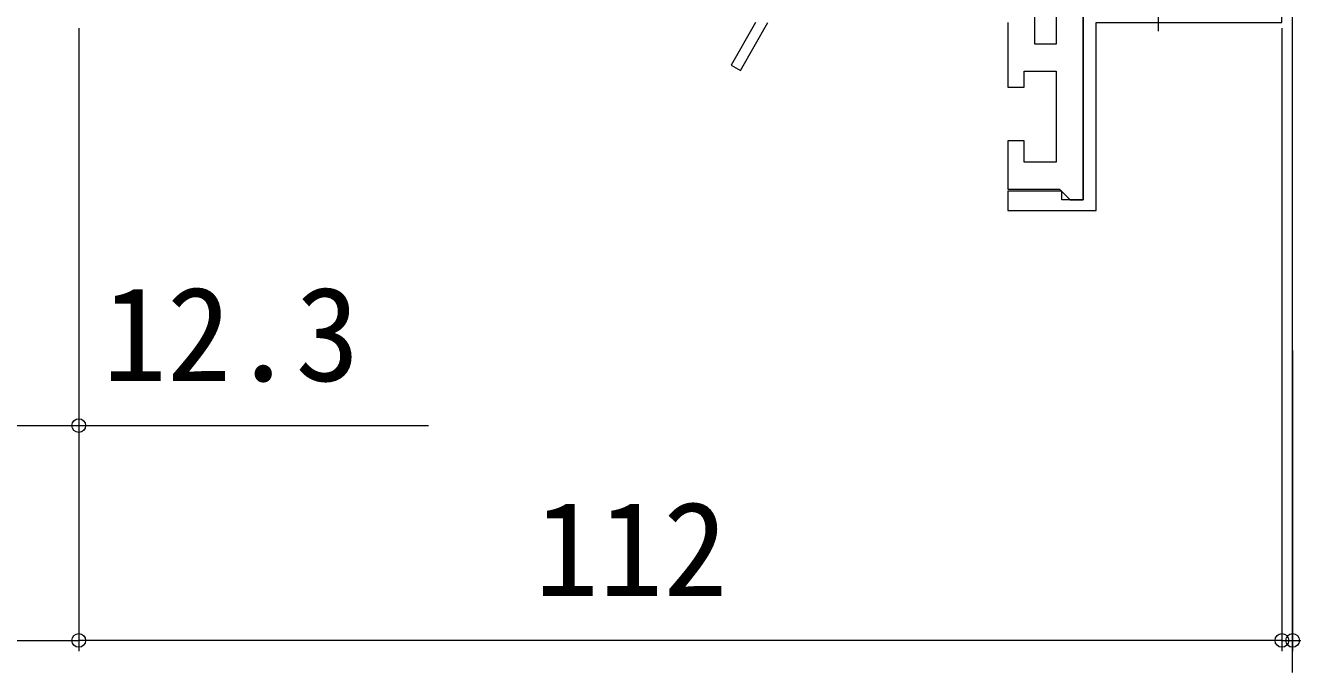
# Model space of a CAD drawing. Units: millimetres, scale not verified. Extents: x -525 to 525, y -785 to 780.
# Drawn here: x -340.5 to -222.5, y -519.8 to -459.5 of the extents above; entities that cross this region are included whole.
import ezdxf
from ezdxf.enums import TextEntityAlignment as Align

# ---------------------------------------------------------------- set-up
doc = ezdxf.new("R2010")
doc.units = ezdxf.units.MM
doc.header["$LTSCALE"] = 4
for name, color, linetype, lineweight in [('0-2_YKK_11', 30, 'Continuous', 18), ('0-3_YKK_12', 1, 'Continuous', 18), ('0-5_YKK_D', 6, 'Continuous', 18)]:
    doc.layers.add(name, color=color, linetype=linetype, lineweight=lineweight)
doc.styles.add('ＭＳ ゴシック', font='')
doc.styles.get('ＭＳ ゴシック').set_extended_font_data('MS Gothic')

msp = doc.modelspace()

# ---------------------------------------------------------------- linework, layer by layer
at = {"layer": '0-2_YKK_11', "color": 211}
for points in [[(-271.339, -438.759), (-244.491, -438.759), (-244.491, -461.259), (-246.491, -461.259), (-246.491, -456.759), (-270.991, -456.759), (-270.991, -452.259), (-272.491, -452.259), (-272.491, -439.179)], [(-241.991, -458.059), (-241.991, -475.759), (-243.991, -475.759), (-243.991, -474.959), (-248.991, -474.959), (-248.991, -476.759), (-240.791, -476.759), (-240.791, -459.259), (-223.491, -459.259), (-223.491, -449.259), (-224.591, -449.259), (-224.591, -458.259), (-227.491, -458.259), (-227.491, -454.172), (-228.046, -453.21), (-228.491, -453.329), (-228.491, -458.059), (-239.691, -458.059), (-239.691, -448.327), (-240.14, -448.211), (-241.253, -450.214), (-240.991, -450.659), (-240.691, -450.959), (-240.691, -458.059)]]:
    msp.add_lwpolyline(points, close=True, dxfattribs=at)
for points in [[(-248.991, -459.259), (-248.991, -465.259), (-247.491, -465.259), (-247.491, -463.759), (-244.491, -463.759), (-244.491, -472.259), (-247.491, -472.259), (-247.491, -470.259), (-248.991, -470.259), (-248.991, -474.759), (-244.191, -474.759), (-243.691, -475.259), (-243.191, -475.759), (-241.991, -475.759), (-241.991, -452.759)], [(-272.491, -459.259), (-274.771, -463.209), (-273.905, -463.709), (-271.336, -459.259)]]:
    msp.add_lwpolyline(points, dxfattribs=at)
at = {"layer": '0-3_YKK_12'}
msp.add_line((-222.491, -519.764), (-222.491, -229.283), dxfattribs=at)
at = {"layer": '0-3_YKK_12', "color": 2}
msp.add_line((-234.991, -460.059), (-234.991, -453.759), dxfattribs=at)
at = {"layer": '0-5_YKK_D'}
for p, q in [((-335.491, -459.759), (-335.491, -517.759)), ((-335.491, -459.759), (-335.491, -497.759)), ((-335.491, -459.759), (-335.491, -517.759)), ((-223.491, -459.759), (-223.491, -517.759)), ((-223.491, -459.759), (-223.491, -517.759)), ((-222.491, -489.79), (-222.491, -517.759)), ((-389.991, -516.759), (-335.491, -516.759)), ((-223.491, -516.759), (-335.491, -516.759)), ((-223.491, -516.759), (-226.041, -516.759)), ((-223.491, -516.759), (-222.491, -516.759)), ((-222.491, -516.759), (-210.777, -516.759))]:
    msp.add_line(p, q, dxfattribs=at)
msp.add_lwpolyline([(-347.791, -496.759), (-335.491, -496.759), (-302.941, -496.759)], dxfattribs=at)
for centre in [(-335.491, -496.759), (-335.491, -516.759), (-335.491, -516.759), (-223.491, -516.759), (-223.491, -516.759), (-222.491, -516.759)]:
    msp.add_circle(centre, 0.637, dxfattribs=at)

# ---------------------------------------------------------------- texts
at = {"layer": '0-5_YKK_D', "style": 'ＭＳ ゴシック'}
for s, p in [('12.3', (-333.282, -495.259)), ('112', (-293.059, -515.259))]:
    msp.add_text(s, height=8.798, dxfattribs=at).set_placement(p, align=Align.BOTTOM_LEFT)

doc.saveas('drawing.dxf')
